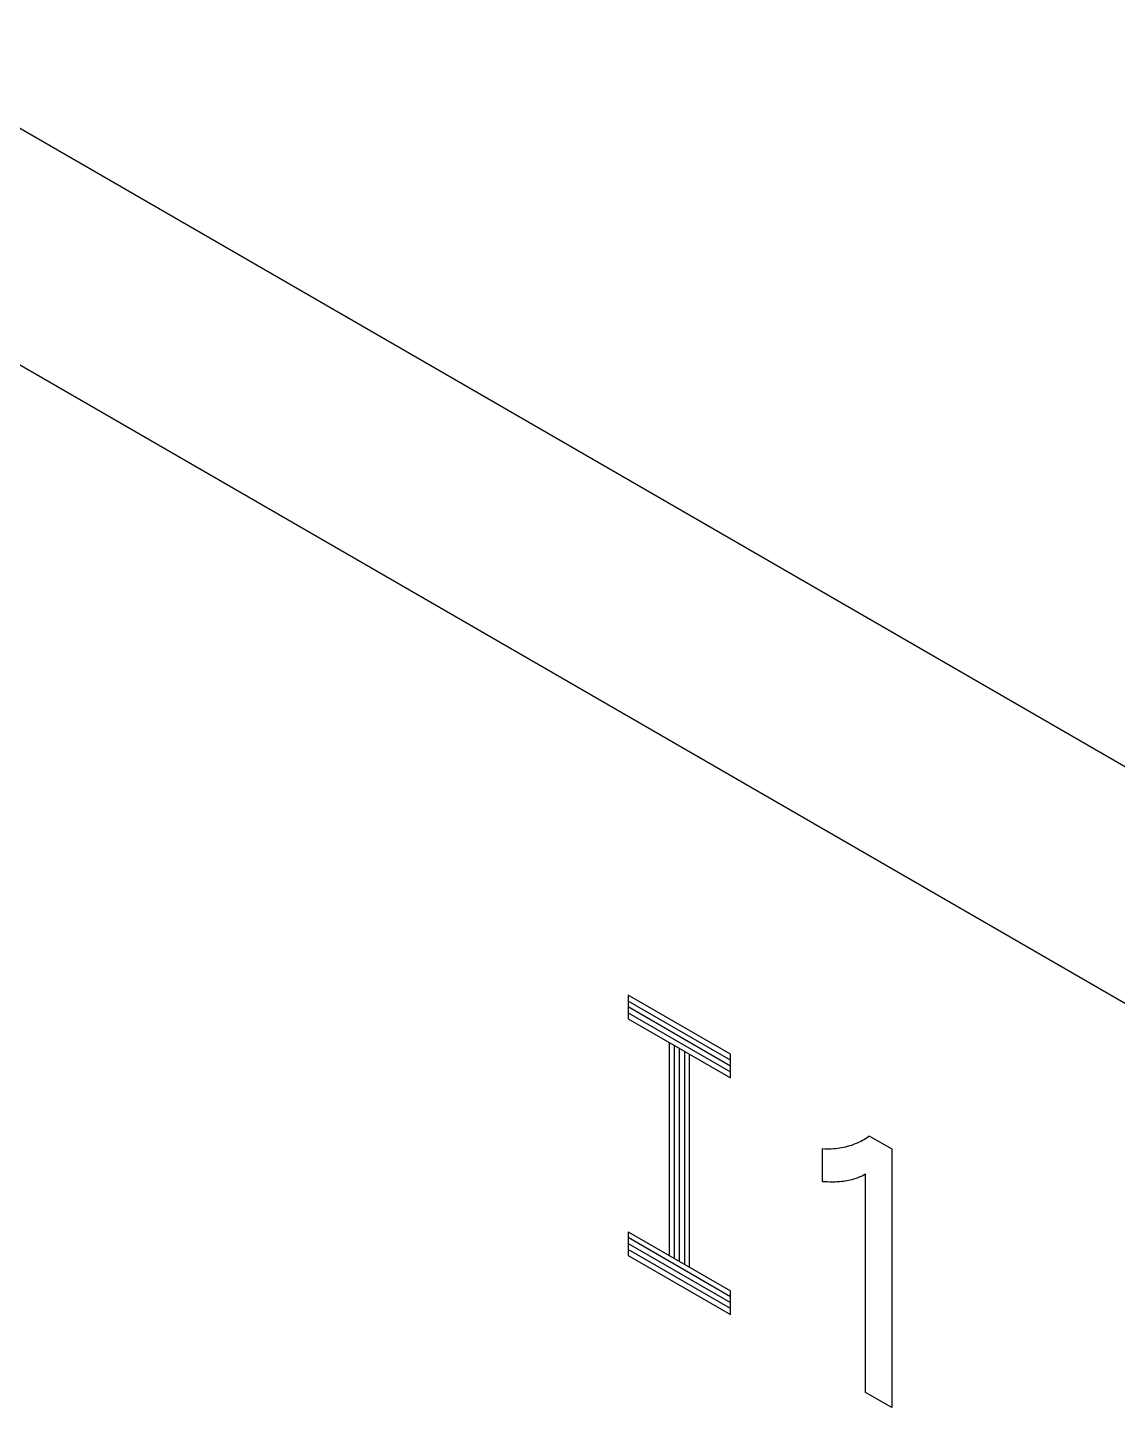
# Model space of a CAD drawing. Extents: x 0 to 420, y 0 to 297.
# Drawn here: x 187.58 to 195.1, y 179.06 to 188.59 of the extents above; entities that cross this region are included whole.
import ezdxf

# ---------------------------------------------------------------- set-up
doc = ezdxf.new("R2010")
doc.units = 0
doc.header["$LTSCALE"] = 23.1
doc.layers.add('40000_ISO', color=7, linetype='CONTINUOUS')

msp = doc.modelspace()

# ---------------------------------------------------------------- linework, layer by layer
at = {"layer": '40000_ISO', "color": 7, "linetype": 'CONTINUOUS'}
for p, q in [((220.7162, 168.7339), (171.572, 197.1066)), ((220.0091, 167.5092), (170.8649, 195.8819)), ((191.7247, 181.9154), (191.7247, 181.7521)), ((192.4318, 181.5072), (191.7247, 181.9154)), ((192.4318, 181.4664), (191.7247, 181.8746)), ((192.4318, 181.4256), (191.7247, 181.8338)), ((191.7247, 181.793), (192.4318, 181.3847)), ((191.7247, 181.7521), (192.4318, 181.3439)), ((192.0075, 181.5889), (192.0075, 180.1191)), ((192.0429, 181.5684), (192.0429, 180.0987)), ((192.0782, 181.548), (192.0782, 180.0783)), ((192.1136, 181.5276), (192.1136, 180.0579)), ((192.1489, 180.0375), (192.1489, 181.5072)), ((192.4318, 181.3439), (192.4318, 181.5072)), ((193.3193, 180.8995), (193.3064, 180.8936)), ((193.332, 180.9057), (193.3193, 180.8995)), ((193.3445, 180.9124), (193.332, 180.9057)), ((193.3568, 180.9193), (193.3445, 180.9124)), ((193.3689, 180.9267), (193.3568, 180.9193)), ((193.3807, 180.9344), (193.3689, 180.9267)), ((193.3924, 180.9424), (193.3807, 180.9344)), ((193.3924, 180.9424), (193.5459, 180.8538)), ((193.0682, 180.6293), (193.0682, 180.8533)), ((193.0833, 180.8526), (193.0682, 180.8533)), ((193.0983, 180.8522), (193.0833, 180.8526)), ((193.1132, 180.8523), (193.0983, 180.8522)), ((193.1279, 180.8527), (193.1132, 180.8523)), ((193.1424, 180.8535), (193.1279, 180.8527)), ((193.1568, 180.8548), (193.1424, 180.8535)), ((193.1711, 180.8564), (193.1568, 180.8548)), ((193.1852, 180.8584), (193.1711, 180.8564)), ((193.1993, 180.8608), (193.1852, 180.8584)), ((193.2132, 180.8635), (193.1993, 180.8608)), ((193.227, 180.8667), (193.2132, 180.8635)), ((193.2406, 180.8702), (193.227, 180.8667)), ((193.254, 180.8741), (193.2406, 180.8702)), ((193.2673, 180.8784), (193.254, 180.8741)), ((193.2804, 180.8831), (193.2673, 180.8784)), ((193.2933, 180.888), (193.2804, 180.8831)), ((193.3064, 180.8936), (193.2933, 180.888)), ((193.5459, 180.8538), (193.5459, 179.0677)), ((193.0682, 180.6293), (193.085, 180.6284)), ((193.085, 180.6284), (193.1017, 180.6278)), ((193.1017, 180.6278), (193.1183, 180.6274)), ((193.1183, 180.6274), (193.1349, 180.6273)), ((193.1349, 180.6273), (193.1513, 180.6275)), ((193.1513, 180.6275), (193.1635, 180.6279)), ((193.1635, 180.6279), (193.1755, 180.6285)), ((193.1755, 180.6285), (193.1875, 180.6294)), ((193.1875, 180.6294), (193.1994, 180.6304)), ((193.1994, 180.6304), (193.2112, 180.6317)), ((193.2112, 180.6317), (193.2229, 180.6333)), ((193.2229, 180.6333), (193.2352, 180.6353)), ((193.2352, 180.6353), (193.2474, 180.6376)), ((193.2474, 180.6376), (193.2594, 180.6402)), ((193.2594, 180.6402), (193.2713, 180.6432)), ((193.2713, 180.6432), (193.283, 180.6466)), ((193.283, 180.6466), (193.2915, 180.6492)), ((193.2915, 180.6492), (193.3, 180.6521)), ((193.3, 180.6521), (193.3083, 180.6552)), ((193.3083, 180.6552), (193.3175, 180.6588)), ((193.3175, 180.6588), (193.3265, 180.6626)), ((193.3265, 180.6626), (193.3355, 180.6666)), ((193.3355, 180.6666), (193.3453, 180.6713)), ((193.3453, 180.6713), (193.3549, 180.676)), ((193.3549, 180.676), (193.3646, 180.681)), ((193.3646, 179.1724), (193.3646, 180.681)), ((191.7247, 180.2824), (191.7247, 180.1191)), ((191.7247, 180.2824), (192.4318, 179.8742)), ((192.4318, 179.8334), (191.7247, 180.2416)), ((191.7247, 180.2008), (192.4318, 179.7926)), ((192.4318, 179.7517), (191.7247, 180.16)), ((191.7247, 180.1191), (192.4318, 179.7109)), ((192.4318, 179.7109), (192.4318, 179.8742)), ((193.5459, 179.0677), (193.3646, 179.1724))]:
    msp.add_line(p, q, dxfattribs=at)

doc.saveas('drawing.dxf')
